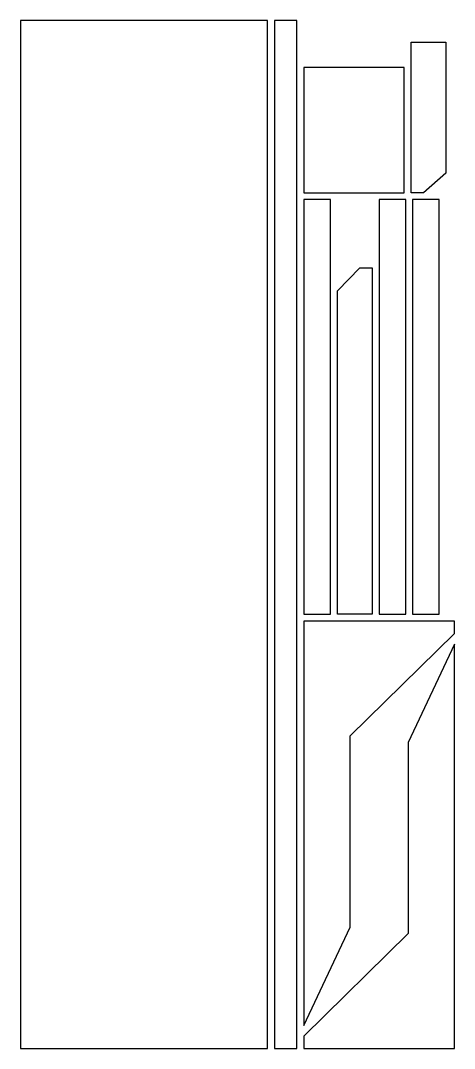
# Model space of a CAD drawing. Header units: millimetres. Extents: x 5 to 639, y 5 to 1505.
import ezdxf

# ---------------------------------------------------------------- set-up
doc = ezdxf.new("R2010")
doc.units = ezdxf.units.MM

msp = doc.modelspace()

# ---------------------------------------------------------------- linework, layer by layer
for points in [[(5, 1505), (5, 5), (365.7, 5), (365.7, 1505)], [(375.7, 1505), (375.7, 5), (408.7, 5), (408.7, 1505)], [(575.3, 1473.7), (626.1, 1473.7), (626.1, 1282.2), (593.3, 1253.7), (575.3, 1253.7)], [(418.7, 1436.7), (418.7, 1253.7), (565.3, 1253.7), (565.3, 1436.7)], [(457.7, 638.5), (457.7, 1243.7), (418.7, 1243.7), (418.7, 638.5)], [(528.5, 1243.7), (528.5, 638.5), (567.5, 638.5), (567.5, 1243.7)], [(577.5, 1243.7), (577.5, 638.5), (616.5, 638.5), (616.5, 1243.7)], [(518.5, 638.5), (467.7, 638.5), (467.7, 1110.6), (500.5, 1144), (518.5, 1144)], [(418.7, 628.5), (418.7, 38.5), (486.2, 181.9), (486.2, 461), (638.7, 610.5), (638.7, 628.5)], [(638.7, 5), (638.7, 595), (571.2, 451.7), (571.2, 172.5), (418.7, 23), (418.7, 5)]]:
    msp.add_lwpolyline(points, close=True)

doc.saveas('drawing.dxf')
